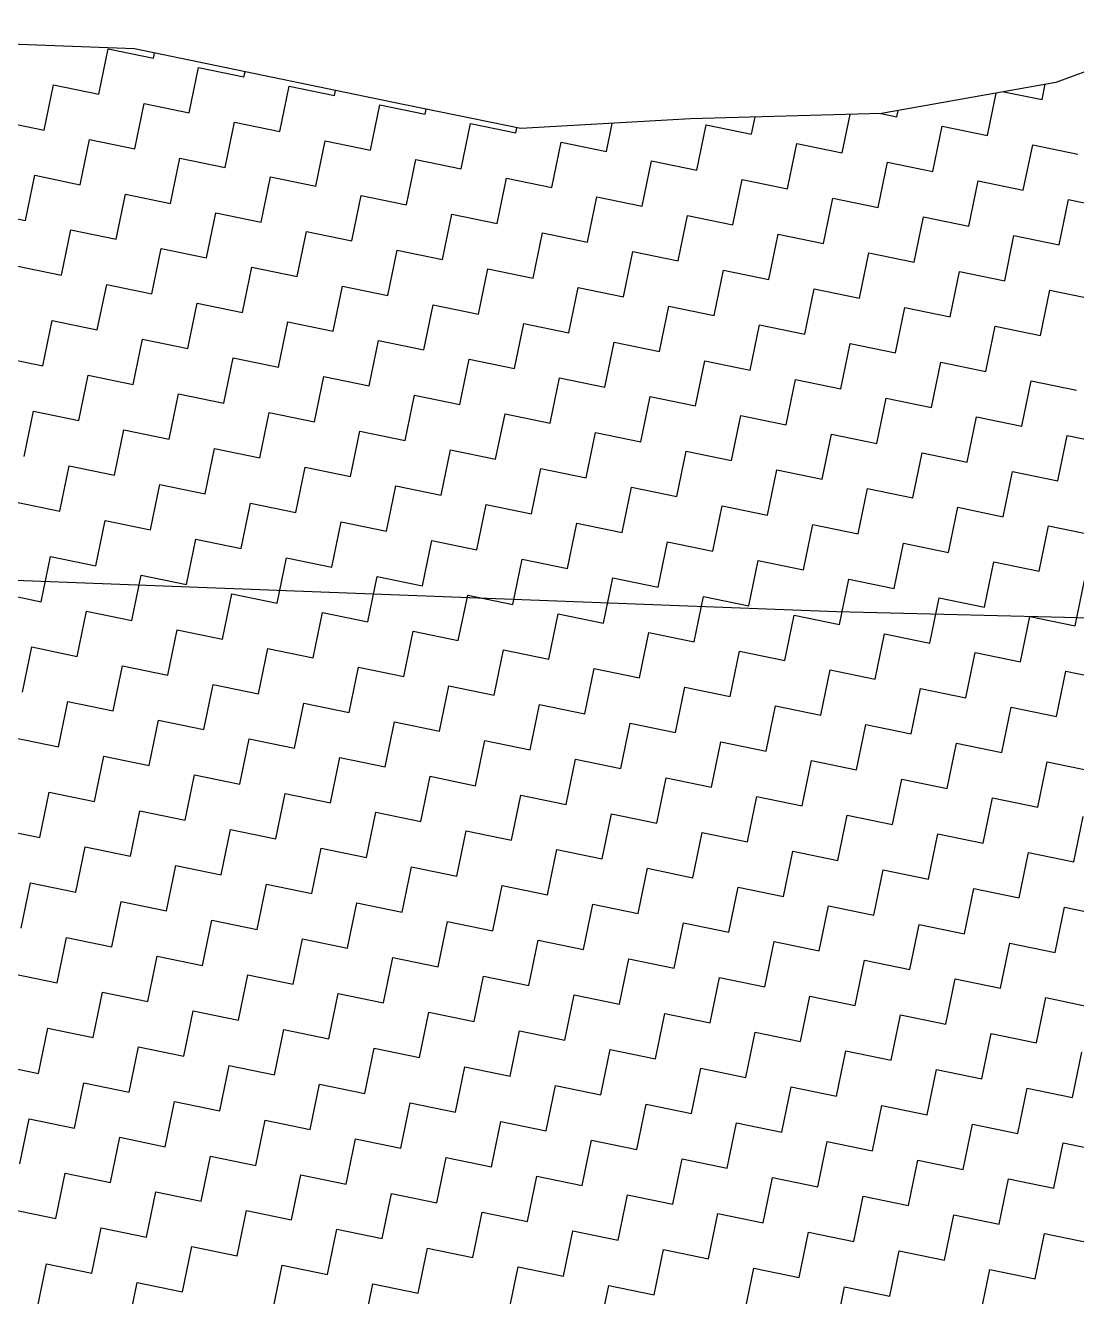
# Model space of a CAD drawing. Header units: metres. Extents: x 280043 to 281054, y 2047152 to 2048652.
# Drawn here: x 280685.2 to 280741.4, y 2048177.3 to 2048245.4 of the extents above; entities that cross this region are included whole.
import ezdxf

# ---------------------------------------------------------------- set-up
doc = ezdxf.new("R2010")
doc.units = ezdxf.units.M
doc.layers.add('POLY_HATCH', color=12, linetype='Continuous')
doc.layers.add('POLY_PARCEL', color=6, linetype='Continuous')

msp = doc.modelspace()

# ---------------------------------------------------------------- linework, layer by layer
at = {"layer": 'POLY_HATCH'}
for p, q in [((280748.742, 2048245.359), (280740.331, 2048242.307)), ((280691.016, 2048244.097), (280683.889, 2048244.37)), ((280697.907, 2048242.677), (280691.016, 2048244.097)), ((280704.797, 2048241.256), (280697.907, 2048242.677)), ((280740.331, 2048242.307), (280731.008, 2048240.639)), ((280711.688, 2048239.836), (280704.797, 2048241.256)), ((280731.008, 2048240.639), (280720.774, 2048240.356)), ((280720.774, 2048240.356), (280711.688, 2048239.836))]:
    msp.add_line(p, q, dxfattribs=at)
at = {"layer": 'POLY_HATCH', "linetype": 'Continuous'}
for p, q in [((280689.097, 2048241.684), (280689.597, 2048244.109)), ((280689.597, 2048244.109), (280692.022, 2048243.609)), ((280692.022, 2048243.609), (280692.077, 2048243.878)), ((280693.947, 2048240.684), (280694.447, 2048243.109)), ((280694.447, 2048243.109), (280696.872, 2048242.609)), ((280696.872, 2048242.609), (280696.928, 2048242.879)), ((280686.172, 2048239.759), (280686.672, 2048242.184)), ((280686.672, 2048242.184), (280689.097, 2048241.684)), ((280698.797, 2048239.684), (280699.297, 2048242.109)), ((280699.297, 2048242.109), (280701.722, 2048241.609)), ((280739.598, 2048241.386), (280739.767, 2048242.206)), ((280701.722, 2048241.609), (280701.778, 2048241.879)), ((280736.673, 2048239.461), (280737.142, 2048241.737)), ((280737.547, 2048241.809), (280739.598, 2048241.386)), ((280691.022, 2048238.759), (280691.522, 2048241.184)), ((280691.522, 2048241.184), (280693.947, 2048240.684)), ((280703.647, 2048238.684), (280704.147, 2048241.11)), ((280704.147, 2048241.11), (280706.572, 2048240.61)), ((280706.572, 2048240.61), (280706.628, 2048240.879)), ((280730.963, 2048240.638), (280731.823, 2048240.461)), ((280731.823, 2048240.461), (280731.892, 2048240.797)), ((280683.747, 2048240.259), (280686.172, 2048239.759)), ((280695.872, 2048237.759), (280696.372, 2048240.184)), ((280696.372, 2048240.184), (280698.797, 2048239.684)), ((280708.498, 2048237.685), (280708.997, 2048240.11)), ((280708.997, 2048240.11), (280711.423, 2048239.61)), ((280716.273, 2048238.61), (280716.583, 2048240.116)), ((280721.123, 2048237.61), (280721.623, 2048240.035)), ((280721.623, 2048240.035), (280724.048, 2048239.535)), ((280724.048, 2048239.535), (280724.237, 2048240.452)), ((280728.898, 2048238.536), (280729.322, 2048240.593)), ((280733.748, 2048237.536), (280734.248, 2048239.961)), ((280734.248, 2048239.961), (280736.673, 2048239.461)), ((280688.097, 2048236.834), (280688.597, 2048239.259)), ((280688.597, 2048239.259), (280691.022, 2048238.759)), ((280711.423, 2048239.61), (280711.478, 2048239.879)), ((280700.722, 2048236.759), (280701.222, 2048239.184)), ((280701.222, 2048239.184), (280703.647, 2048238.684)), ((280713.348, 2048236.685), (280713.848, 2048239.11)), ((280713.848, 2048239.11), (280716.273, 2048238.61)), ((280725.973, 2048236.61), (280726.473, 2048239.035)), ((280726.473, 2048239.035), (280728.898, 2048238.536)), ((280738.598, 2048236.536), (280739.098, 2048238.961)), ((280739.098, 2048238.961), (280741.523, 2048238.461)), ((280692.947, 2048235.834), (280693.447, 2048238.259)), ((280693.447, 2048238.259), (280695.872, 2048237.759)), ((280705.573, 2048235.759), (280706.072, 2048238.185)), ((280706.072, 2048238.185), (280708.498, 2048237.685)), ((280718.198, 2048235.685), (280718.698, 2048238.11)), ((280718.698, 2048238.11), (280721.123, 2048237.61)), ((280730.823, 2048235.611), (280731.323, 2048238.036)), ((280731.323, 2048238.036), (280733.748, 2048237.536)), ((280685.172, 2048234.909), (280685.672, 2048237.334)), ((280685.672, 2048237.334), (280688.097, 2048236.834)), ((280697.797, 2048234.834), (280698.297, 2048237.259)), ((280698.297, 2048237.259), (280700.722, 2048236.759)), ((280710.423, 2048234.76), (280710.923, 2048237.185)), ((280710.923, 2048237.185), (280713.348, 2048236.685)), ((280723.048, 2048234.685), (280723.548, 2048237.11)), ((280723.548, 2048237.11), (280725.973, 2048236.61)), ((280735.673, 2048234.611), (280736.173, 2048237.036)), ((280736.173, 2048237.036), (280738.598, 2048236.536)), ((280690.022, 2048233.909), (280690.522, 2048236.334)), ((280690.522, 2048236.334), (280692.947, 2048235.834)), ((280702.648, 2048233.834), (280703.147, 2048236.259)), ((280703.147, 2048236.259), (280705.573, 2048235.759)), ((280715.273, 2048233.76), (280715.773, 2048236.185)), ((280715.773, 2048236.185), (280718.198, 2048235.685)), ((280727.898, 2048233.685), (280728.398, 2048236.11)), ((280728.398, 2048236.11), (280730.823, 2048235.611)), ((280740.523, 2048233.611), (280741.023, 2048236.036)), ((280741.023, 2048236.036), (280743.448, 2048235.536)), ((280682.747, 2048235.408), (280685.172, 2048234.909)), ((280694.872, 2048232.909), (280695.372, 2048235.334)), ((280695.372, 2048235.334), (280697.797, 2048234.834)), ((280707.498, 2048232.834), (280707.998, 2048235.26)), ((280707.998, 2048235.26), (280710.423, 2048234.76)), ((280720.123, 2048232.76), (280720.623, 2048235.185)), ((280720.623, 2048235.185), (280723.048, 2048234.685)), ((280732.748, 2048232.686), (280733.248, 2048235.111)), ((280733.248, 2048235.111), (280735.673, 2048234.611)), ((280687.097, 2048231.984), (280687.597, 2048234.409)), ((280687.597, 2048234.409), (280690.022, 2048233.909)), ((280699.723, 2048231.909), (280700.222, 2048234.334)), ((280700.222, 2048234.334), (280702.648, 2048233.834)), ((280712.348, 2048231.835), (280712.848, 2048234.26)), ((280712.848, 2048234.26), (280715.273, 2048233.76)), ((280724.973, 2048231.76), (280725.473, 2048234.185)), ((280725.473, 2048234.185), (280727.898, 2048233.685)), ((280737.599, 2048231.686), (280738.098, 2048234.111)), ((280738.098, 2048234.111), (280740.523, 2048233.611)), ((280691.947, 2048230.984), (280692.447, 2048233.409)), ((280692.447, 2048233.409), (280694.872, 2048232.909)), ((280704.573, 2048230.909), (280705.073, 2048233.334)), ((280705.073, 2048233.334), (280707.498, 2048232.834)), ((280717.198, 2048230.835), (280717.698, 2048233.26)), ((280717.698, 2048233.26), (280720.123, 2048232.76)), ((280729.823, 2048230.76), (280730.323, 2048233.186)), ((280730.323, 2048233.186), (280732.748, 2048232.686)), ((280684.672, 2048232.483), (280687.097, 2048231.984)), ((280696.798, 2048229.984), (280697.297, 2048232.409)), ((280697.297, 2048232.409), (280699.723, 2048231.909)), ((280709.423, 2048229.91), (280709.923, 2048232.335)), ((280709.923, 2048232.335), (280712.348, 2048231.835)), ((280722.048, 2048229.835), (280722.548, 2048232.26)), ((280722.548, 2048232.26), (280724.973, 2048231.76)), ((280734.674, 2048229.761), (280735.173, 2048232.186)), ((280735.173, 2048232.186), (280737.599, 2048231.686)), ((280689.022, 2048229.059), (280689.522, 2048231.484)), ((280689.522, 2048231.484), (280691.947, 2048230.984)), ((280701.648, 2048228.984), (280702.148, 2048231.409)), ((280702.148, 2048231.409), (280704.573, 2048230.909)), ((280714.273, 2048228.91), (280714.773, 2048231.335)), ((280714.773, 2048231.335), (280717.198, 2048230.835)), ((280726.898, 2048228.835), (280727.398, 2048231.26)), ((280727.398, 2048231.26), (280729.823, 2048230.76)), ((280739.524, 2048228.761), (280740.024, 2048231.186)), ((280740.024, 2048231.186), (280742.449, 2048230.686)), ((280693.873, 2048228.059), (280694.373, 2048230.484)), ((280694.373, 2048230.484), (280696.798, 2048229.984)), ((280706.498, 2048227.984), (280706.998, 2048230.409)), ((280706.998, 2048230.409), (280709.423, 2048229.91)), ((280719.123, 2048227.91), (280719.623, 2048230.335)), ((280719.623, 2048230.335), (280722.048, 2048229.835)), ((280731.749, 2048227.835), (280732.248, 2048230.261)), ((280732.248, 2048230.261), (280734.674, 2048229.761)), ((280686.097, 2048227.133), (280686.597, 2048229.558)), ((280686.597, 2048229.558), (280689.022, 2048229.059)), ((280698.723, 2048227.059), (280699.223, 2048229.484)), ((280699.223, 2048229.484), (280701.648, 2048228.984)), ((280711.348, 2048226.985), (280711.848, 2048229.41)), ((280711.848, 2048229.41), (280714.273, 2048228.91)), ((280723.973, 2048226.91), (280724.473, 2048229.335)), ((280724.473, 2048229.335), (280726.898, 2048228.835)), ((280736.599, 2048226.836), (280737.099, 2048229.261)), ((280737.099, 2048229.261), (280739.524, 2048228.761)), ((280690.948, 2048226.134), (280691.448, 2048228.559)), ((280691.448, 2048228.559), (280693.873, 2048228.059)), ((280703.573, 2048226.059), (280704.073, 2048228.484)), ((280704.073, 2048228.484), (280706.498, 2048227.984)), ((280716.198, 2048225.985), (280716.698, 2048228.41)), ((280716.698, 2048228.41), (280719.123, 2048227.91)), ((280728.824, 2048225.91), (280729.323, 2048228.335)), ((280729.323, 2048228.335), (280731.749, 2048227.835)), ((280683.672, 2048227.633), (280686.097, 2048227.133)), ((280695.798, 2048225.134), (280696.298, 2048227.559)), ((280696.298, 2048227.559), (280698.723, 2048227.059)), ((280708.423, 2048225.059), (280708.923, 2048227.484)), ((280708.923, 2048227.484), (280711.348, 2048226.985)), ((280721.048, 2048224.985), (280721.548, 2048227.41)), ((280721.548, 2048227.41), (280723.973, 2048226.91)), ((280733.674, 2048224.91), (280734.174, 2048227.336)), ((280734.174, 2048227.336), (280736.599, 2048226.836)), ((280688.023, 2048224.208), (280688.523, 2048226.633)), ((280688.523, 2048226.633), (280690.948, 2048226.134)), ((280700.648, 2048224.134), (280701.148, 2048226.559)), ((280701.148, 2048226.559), (280703.573, 2048226.059)), ((280713.273, 2048224.06), (280713.773, 2048226.485)), ((280713.773, 2048226.485), (280716.198, 2048225.985)), ((280725.899, 2048223.985), (280726.398, 2048226.41)), ((280726.398, 2048226.41), (280728.824, 2048225.91)), ((280738.524, 2048223.911), (280739.024, 2048226.336)), ((280739.024, 2048226.336), (280741.449, 2048225.836)), ((280692.873, 2048223.209), (280693.373, 2048225.634)), ((280693.373, 2048225.634), (280695.798, 2048225.134)), ((280705.498, 2048223.134), (280705.998, 2048225.559)), ((280705.998, 2048225.559), (280708.423, 2048225.059)), ((280718.123, 2048223.06), (280718.623, 2048225.485)), ((280718.623, 2048225.485), (280721.048, 2048224.985)), ((280730.749, 2048222.985), (280731.249, 2048225.41)), ((280731.249, 2048225.41), (280733.674, 2048224.91)), ((280685.098, 2048222.283), (280685.598, 2048224.708)), ((280685.598, 2048224.708), (280688.023, 2048224.208)), ((280697.723, 2048222.209), (280698.223, 2048224.634)), ((280698.223, 2048224.634), (280700.648, 2048224.134)), ((280710.348, 2048222.134), (280710.848, 2048224.559)), ((280710.848, 2048224.559), (280713.273, 2048224.06)), ((280722.974, 2048222.06), (280723.473, 2048224.485)), ((280723.473, 2048224.485), (280725.899, 2048223.985)), ((280735.599, 2048221.985), (280736.099, 2048224.411)), ((280736.099, 2048224.411), (280738.524, 2048223.911)), ((280689.948, 2048221.283), (280690.448, 2048223.709)), ((280690.448, 2048223.709), (280692.873, 2048223.209)), ((280702.573, 2048221.209), (280703.073, 2048223.634)), ((280703.073, 2048223.634), (280705.498, 2048223.134)), ((280715.198, 2048221.135), (280715.698, 2048223.56)), ((280715.698, 2048223.56), (280718.123, 2048223.06)), ((280727.824, 2048221.06), (280728.324, 2048223.485)), ((280728.324, 2048223.485), (280730.749, 2048222.985)), ((280740.449, 2048220.986), (280740.949, 2048223.411)), ((280740.949, 2048223.411), (280743.374, 2048222.911)), ((280694.798, 2048220.284), (280695.298, 2048222.709)), ((280695.298, 2048222.709), (280697.723, 2048222.209)), ((280707.423, 2048220.209), (280707.923, 2048222.634)), ((280707.923, 2048222.634), (280710.348, 2048222.134)), ((280720.049, 2048220.135), (280720.548, 2048222.56)), ((280720.548, 2048222.56), (280722.974, 2048222.06)), ((280732.674, 2048220.06), (280733.174, 2048222.485)), ((280733.174, 2048222.485), (280735.599, 2048221.985)), ((280687.023, 2048219.358), (280687.523, 2048221.783)), ((280687.523, 2048221.783), (280689.948, 2048221.283)), ((280699.648, 2048219.284), (280700.148, 2048221.709)), ((280700.148, 2048221.709), (280702.573, 2048221.209)), ((280712.273, 2048219.209), (280712.773, 2048221.634)), ((280712.773, 2048221.634), (280715.198, 2048221.135)), ((280724.899, 2048219.135), (280725.399, 2048221.56)), ((280725.399, 2048221.56), (280727.824, 2048221.06)), ((280737.524, 2048219.06), (280738.024, 2048221.486)), ((280738.024, 2048221.486), (280740.449, 2048220.986)), ((280691.873, 2048218.358), (280692.373, 2048220.784)), ((280692.373, 2048220.784), (280694.798, 2048220.284)), ((280704.498, 2048218.284), (280704.998, 2048220.709)), ((280704.998, 2048220.709), (280707.423, 2048220.209)), ((280717.124, 2048218.21), (280717.624, 2048220.635)), ((280717.624, 2048220.635), (280720.049, 2048220.135)), ((280729.749, 2048218.135), (280730.249, 2048220.56)), ((280730.249, 2048220.56), (280732.674, 2048220.06)), ((280684.598, 2048219.858), (280687.023, 2048219.358)), ((280696.723, 2048217.359), (280697.223, 2048219.784)), ((280697.223, 2048219.784), (280699.648, 2048219.284)), ((280709.348, 2048217.284), (280709.848, 2048219.709)), ((280709.848, 2048219.709), (280712.273, 2048219.209)), ((280721.974, 2048217.21), (280722.474, 2048219.635)), ((280722.474, 2048219.635), (280724.899, 2048219.135)), ((280734.599, 2048217.135), (280735.099, 2048219.56)), ((280735.099, 2048219.56), (280737.524, 2048219.06)), ((280688.948, 2048216.433), (280689.448, 2048218.858)), ((280689.448, 2048218.858), (280691.873, 2048218.358)), ((280701.573, 2048216.359), (280702.073, 2048218.784)), ((280702.073, 2048218.784), (280704.498, 2048218.284)), ((280714.199, 2048216.284), (280714.699, 2048218.709)), ((280714.699, 2048218.709), (280717.124, 2048218.21)), ((280726.824, 2048216.21), (280727.324, 2048218.635)), ((280727.324, 2048218.635), (280729.749, 2048218.135)), ((280739.449, 2048216.136), (280739.949, 2048218.561)), ((280739.949, 2048218.561), (280742.374, 2048218.061)), ((280693.798, 2048215.433), (280694.298, 2048217.859)), ((280694.298, 2048217.859), (280696.723, 2048217.359)), ((280706.423, 2048215.359), (280706.923, 2048217.784)), ((280706.923, 2048217.784), (280709.348, 2048217.284)), ((280719.049, 2048215.285), (280719.549, 2048217.71)), ((280719.549, 2048217.71), (280721.974, 2048217.21)), ((280731.674, 2048215.21), (280732.174, 2048217.635)), ((280732.174, 2048217.635), (280734.599, 2048217.135)), ((280686.023, 2048214.508), (280686.523, 2048216.933)), ((280686.523, 2048216.933), (280688.948, 2048216.433)), ((280698.648, 2048214.434), (280699.148, 2048216.859)), ((280699.148, 2048216.859), (280701.573, 2048216.359)), ((280711.274, 2048214.359), (280711.774, 2048216.784)), ((280711.774, 2048216.784), (280714.199, 2048216.284)), ((280723.899, 2048214.285), (280724.399, 2048216.71)), ((280724.399, 2048216.71), (280726.824, 2048216.21)), ((280736.524, 2048214.21), (280737.024, 2048216.635)), ((280737.024, 2048216.635), (280739.449, 2048216.136)), ((280690.873, 2048213.508), (280691.373, 2048215.933)), ((280691.373, 2048215.933), (280693.798, 2048215.433)), ((280703.498, 2048213.434), (280703.998, 2048215.859)), ((280703.998, 2048215.859), (280706.423, 2048215.359)), ((280716.124, 2048213.359), (280716.624, 2048215.784)), ((280716.624, 2048215.784), (280719.049, 2048215.285)), ((280728.749, 2048213.285), (280729.249, 2048215.71)), ((280729.249, 2048215.71), (280731.674, 2048215.21)), ((280741.374, 2048213.211), (280741.874, 2048215.636)), ((280683.598, 2048215.008), (280686.023, 2048214.508)), ((280695.723, 2048212.508), (280696.223, 2048214.934)), ((280696.223, 2048214.934), (280698.648, 2048214.434)), ((280708.349, 2048212.434), (280708.849, 2048214.859)), ((280708.849, 2048214.859), (280711.274, 2048214.359)), ((280720.974, 2048212.36), (280721.474, 2048214.785)), ((280721.474, 2048214.785), (280723.899, 2048214.285)), ((280733.599, 2048212.285), (280734.099, 2048214.71)), ((280734.099, 2048214.71), (280736.524, 2048214.21)), ((280687.948, 2048211.583), (280688.448, 2048214.008)), ((280688.448, 2048214.008), (280690.873, 2048213.508)), ((280700.574, 2048211.509), (280701.073, 2048213.934)), ((280701.073, 2048213.934), (280703.498, 2048213.434)), ((280713.199, 2048211.434), (280713.699, 2048213.859)), ((280713.699, 2048213.859), (280716.124, 2048213.359)), ((280725.824, 2048211.36), (280726.324, 2048213.785)), ((280726.324, 2048213.785), (280728.749, 2048213.285)), ((280738.449, 2048211.285), (280738.949, 2048213.71)), ((280738.949, 2048213.71), (280741.374, 2048213.211)), ((280692.798, 2048210.583), (280693.298, 2048213.008)), ((280693.298, 2048213.008), (280695.723, 2048212.508)), ((280705.424, 2048210.509), (280705.924, 2048212.934)), ((280705.924, 2048212.934), (280708.349, 2048212.434)), ((280718.049, 2048210.434), (280718.549, 2048212.859)), ((280718.549, 2048212.859), (280720.974, 2048212.36)), ((280730.674, 2048210.36), (280731.174, 2048212.785)), ((280731.174, 2048212.785), (280733.599, 2048212.285)), ((280685.023, 2048209.658), (280685.523, 2048212.083)), ((280685.523, 2048212.083), (280687.948, 2048211.583)), ((280697.649, 2048209.583), (280698.148, 2048212.009)), ((280698.148, 2048212.009), (280700.574, 2048211.509)), ((280710.274, 2048209.509), (280710.774, 2048211.934)), ((280710.774, 2048211.934), (280713.199, 2048211.434)), ((280722.899, 2048209.435), (280723.399, 2048211.86)), ((280723.399, 2048211.86), (280725.824, 2048211.36)), ((280735.524, 2048209.36), (280736.024, 2048211.785)), ((280736.024, 2048211.785), (280738.449, 2048211.285)), ((280689.873, 2048208.658), (280690.373, 2048211.083)), ((280690.373, 2048211.083), (280692.798, 2048210.583)), ((280702.499, 2048208.584), (280702.999, 2048211.009)), ((280702.999, 2048211.009), (280705.424, 2048210.509)), ((280715.124, 2048208.509), (280715.624, 2048210.934)), ((280715.624, 2048210.934), (280718.049, 2048210.434)), ((280727.749, 2048208.435), (280728.249, 2048210.86)), ((280728.249, 2048210.86), (280730.674, 2048210.36)), ((280740.375, 2048208.36), (280740.875, 2048210.785)), ((280740.875, 2048210.785), (280743.3, 2048210.286)), ((280694.724, 2048207.658), (280695.223, 2048210.083)), ((280695.223, 2048210.083), (280697.649, 2048209.583)), ((280707.349, 2048207.584), (280707.849, 2048210.009)), ((280707.849, 2048210.009), (280710.274, 2048209.509)), ((280719.974, 2048207.509), (280720.474, 2048209.935)), ((280720.474, 2048209.935), (280722.899, 2048209.435)), ((280732.599, 2048207.435), (280733.099, 2048209.86)), ((280733.099, 2048209.86), (280735.524, 2048209.36)), ((280686.948, 2048206.733), (280687.448, 2048209.158)), ((280687.448, 2048209.158), (280689.873, 2048208.658)), ((280699.574, 2048206.658), (280700.074, 2048209.084)), ((280700.074, 2048209.084), (280702.499, 2048208.584)), ((280712.199, 2048206.584), (280712.699, 2048209.009)), ((280712.699, 2048209.009), (280715.124, 2048208.509)), ((280724.824, 2048206.51), (280725.324, 2048208.935)), ((280725.324, 2048208.935), (280727.749, 2048208.435)), ((280737.45, 2048206.435), (280737.95, 2048208.86)), ((280737.95, 2048208.86), (280740.375, 2048208.36)), ((280691.799, 2048205.733), (280692.298, 2048208.158)), ((280692.298, 2048208.158), (280694.724, 2048207.658)), ((280704.424, 2048205.659), (280704.924, 2048208.084)), ((280704.924, 2048208.084), (280707.349, 2048207.584)), ((280717.049, 2048205.584), (280717.549, 2048208.009)), ((280717.549, 2048208.009), (280719.974, 2048207.509)), ((280729.674, 2048205.51), (280730.174, 2048207.935)), ((280730.174, 2048207.935), (280732.599, 2048207.435)), ((280684.523, 2048207.233), (280686.948, 2048206.733)), ((280696.649, 2048204.733), (280697.149, 2048207.158)), ((280697.149, 2048207.158), (280699.574, 2048206.658)), ((280709.274, 2048204.659), (280709.774, 2048207.084)), ((280709.774, 2048207.084), (280712.199, 2048206.584)), ((280721.899, 2048204.584), (280722.399, 2048207.01)), ((280722.399, 2048207.01), (280724.824, 2048206.51)), ((280734.525, 2048204.51), (280735.025, 2048206.935)), ((280735.025, 2048206.935), (280737.45, 2048206.435)), ((280688.874, 2048203.808), (280689.373, 2048206.233)), ((280689.373, 2048206.233), (280691.799, 2048205.733)), ((280701.499, 2048203.734), (280701.999, 2048206.159)), ((280701.999, 2048206.159), (280704.424, 2048205.659)), ((280714.124, 2048203.659), (280714.624, 2048206.084)), ((280714.624, 2048206.084), (280717.049, 2048205.584)), ((280726.749, 2048203.585), (280727.249, 2048206.01)), ((280727.249, 2048206.01), (280729.674, 2048205.51)), ((280739.375, 2048203.51), (280739.875, 2048205.935)), ((280739.875, 2048205.935), (280742.3, 2048205.435)), ((280693.724, 2048202.808), (280694.224, 2048205.233)), ((280694.224, 2048205.233), (280696.649, 2048204.733)), ((280706.349, 2048202.734), (280706.849, 2048205.159)), ((280706.849, 2048205.159), (280709.274, 2048204.659)), ((280718.974, 2048202.659), (280719.474, 2048205.084)), ((280719.474, 2048205.084), (280721.899, 2048204.584)), ((280731.6, 2048202.585), (280732.1, 2048205.01)), ((280732.1, 2048205.01), (280734.525, 2048204.51)), ((280685.949, 2048201.883), (280686.448, 2048204.308)), ((280686.448, 2048204.308), (280688.874, 2048203.808)), ((280698.574, 2048201.808), (280699.074, 2048204.233)), ((280699.074, 2048204.233), (280701.499, 2048203.734)), ((280711.199, 2048201.734), (280711.699, 2048204.159)), ((280711.699, 2048204.159), (280714.124, 2048203.659)), ((280723.825, 2048201.659), (280724.324, 2048204.085)), ((280724.324, 2048204.085), (280726.749, 2048203.585)), ((280736.45, 2048201.585), (280736.95, 2048204.01)), ((280736.95, 2048204.01), (280739.375, 2048203.51)), ((280690.799, 2048200.883), (280691.299, 2048203.308)), ((280691.299, 2048203.308), (280693.724, 2048202.808)), ((280703.424, 2048200.809), (280703.924, 2048203.234)), ((280703.924, 2048203.234), (280706.349, 2048202.734)), ((280716.049, 2048200.734), (280716.549, 2048203.159)), ((280716.549, 2048203.159), (280718.974, 2048202.659)), ((280728.675, 2048200.66), (280729.175, 2048203.085)), ((280729.175, 2048203.085), (280731.6, 2048202.585)), ((280741.3, 2048200.585), (280741.8, 2048203.01)), ((280683.523, 2048202.383), (280685.949, 2048201.883)), ((280695.649, 2048199.883), (280696.149, 2048202.308)), ((280696.149, 2048202.308), (280698.574, 2048201.808)), ((280708.274, 2048199.809), (280708.774, 2048202.234)), ((280708.774, 2048202.234), (280711.199, 2048201.734)), ((280720.9, 2048199.734), (280721.399, 2048202.159)), ((280721.399, 2048202.159), (280723.825, 2048201.659)), ((280733.525, 2048199.66), (280734.025, 2048202.085)), ((280734.025, 2048202.085), (280736.45, 2048201.585)), ((280687.874, 2048198.958), (280688.374, 2048201.383)), ((280688.374, 2048201.383), (280690.799, 2048200.883)), ((280700.499, 2048198.883), (280700.999, 2048201.308)), ((280700.999, 2048201.308), (280703.424, 2048200.809)), ((280713.124, 2048198.809), (280713.624, 2048201.234)), ((280713.624, 2048201.234), (280716.049, 2048200.734)), ((280725.75, 2048198.734), (280726.25, 2048201.16)), ((280726.25, 2048201.16), (280728.675, 2048200.66)), ((280738.375, 2048198.66), (280738.875, 2048201.085)), ((280738.875, 2048201.085), (280741.3, 2048200.585)), ((280692.724, 2048197.958), (280693.224, 2048200.383)), ((280693.224, 2048200.383), (280695.649, 2048199.883)), ((280705.349, 2048197.884), (280705.849, 2048200.309)), ((280705.849, 2048200.309), (280708.274, 2048199.809)), ((280717.975, 2048197.809), (280718.474, 2048200.234)), ((280718.474, 2048200.234), (280720.9, 2048199.734)), ((280730.6, 2048197.735), (280731.1, 2048200.16)), ((280731.1, 2048200.16), (280733.525, 2048199.66)), ((280684.949, 2048197.033), (280685.449, 2048199.458)), ((280685.449, 2048199.458), (280687.874, 2048198.958)), ((280697.574, 2048196.958), (280698.074, 2048199.383)), ((280698.074, 2048199.383), (280700.499, 2048198.883)), ((280710.199, 2048196.884), (280710.699, 2048199.309)), ((280710.699, 2048199.309), (280713.124, 2048198.809)), ((280722.825, 2048196.809), (280723.325, 2048199.234)), ((280723.325, 2048199.234), (280725.75, 2048198.734)), ((280735.45, 2048196.735), (280735.95, 2048199.16)), ((280735.95, 2048199.16), (280738.375, 2048198.66)), ((280689.799, 2048196.033), (280690.299, 2048198.458)), ((280690.299, 2048198.458), (280692.724, 2048197.958)), ((280702.424, 2048195.958), (280702.924, 2048198.383)), ((280702.924, 2048198.383), (280705.349, 2048197.884)), ((280715.05, 2048195.884), (280715.549, 2048198.309)), ((280715.549, 2048198.309), (280717.975, 2048197.809)), ((280727.675, 2048195.809), (280728.175, 2048198.235)), ((280728.175, 2048198.235), (280730.6, 2048197.735)), ((280740.3, 2048195.735), (280740.8, 2048198.16)), ((280740.8, 2048198.16), (280743.225, 2048197.66)), ((280694.649, 2048195.033), (280695.149, 2048197.458)), ((280695.149, 2048197.458), (280697.574, 2048196.958)), ((280707.274, 2048194.959), (280707.774, 2048197.384)), ((280707.774, 2048197.384), (280710.199, 2048196.884)), ((280719.9, 2048194.884), (280720.4, 2048197.309)), ((280720.4, 2048197.309), (280722.825, 2048196.809)), ((280732.525, 2048194.81), (280733.025, 2048197.235)), ((280733.025, 2048197.235), (280735.45, 2048196.735)), ((280686.874, 2048194.108), (280687.374, 2048196.533)), ((280687.374, 2048196.533), (280689.799, 2048196.033)), ((280699.499, 2048194.033), (280699.999, 2048196.458)), ((280699.999, 2048196.458), (280702.424, 2048195.958)), ((280712.125, 2048193.959), (280712.624, 2048196.384)), ((280712.624, 2048196.384), (280715.05, 2048195.884)), ((280724.75, 2048193.884), (280725.25, 2048196.309)), ((280725.25, 2048196.309), (280727.675, 2048195.809)), ((280737.375, 2048193.81), (280737.875, 2048196.235)), ((280737.875, 2048196.235), (280740.3, 2048195.735)), ((280691.724, 2048193.108), (280692.224, 2048195.533)), ((280692.224, 2048195.533), (280694.649, 2048195.033)), ((280704.349, 2048193.033), (280704.849, 2048195.458)), ((280704.849, 2048195.458), (280707.274, 2048194.959)), ((280716.975, 2048192.959), (280717.475, 2048195.384)), ((280717.475, 2048195.384), (280719.9, 2048194.884)), ((280729.6, 2048192.885), (280730.1, 2048195.31)), ((280730.1, 2048195.31), (280732.525, 2048194.81)), ((280684.449, 2048194.608), (280686.874, 2048194.108)), ((280696.574, 2048192.108), (280697.074, 2048194.533)), ((280697.074, 2048194.533), (280699.499, 2048194.033)), ((280709.2, 2048192.034), (280709.699, 2048194.459)), ((280709.699, 2048194.459), (280712.125, 2048193.959)), ((280721.825, 2048191.959), (280722.325, 2048194.384)), ((280722.325, 2048194.384), (280724.75, 2048193.884)), ((280734.45, 2048191.885), (280734.95, 2048194.31)), ((280734.95, 2048194.31), (280737.375, 2048193.81)), ((280688.799, 2048191.183), (280689.299, 2048193.608)), ((280689.299, 2048193.608), (280691.724, 2048193.108)), ((280701.424, 2048191.108), (280701.924, 2048193.533)), ((280701.924, 2048193.533), (280704.349, 2048193.033)), ((280714.05, 2048191.034), (280714.55, 2048193.459)), ((280714.55, 2048193.459), (280716.975, 2048192.959)), ((280726.675, 2048190.959), (280727.175, 2048193.384)), ((280727.175, 2048193.384), (280729.6, 2048192.885)), ((280739.3, 2048190.885), (280739.8, 2048193.31)), ((280739.8, 2048193.31), (280742.225, 2048192.81)), ((280693.649, 2048190.183), (280694.149, 2048192.608)), ((280694.149, 2048192.608), (280696.574, 2048192.108)), ((280706.275, 2048190.108), (280706.774, 2048192.533)), ((280706.774, 2048192.533), (280709.2, 2048192.034)), ((280718.9, 2048190.034), (280719.4, 2048192.459)), ((280719.4, 2048192.459), (280721.825, 2048191.959)), ((280731.525, 2048189.96), (280732.025, 2048192.385)), ((280732.025, 2048192.385), (280734.45, 2048191.885)), ((280685.874, 2048189.257), (280686.374, 2048191.683)), ((280686.374, 2048191.683), (280688.799, 2048191.183)), ((280698.499, 2048189.183), (280698.999, 2048191.608)), ((280698.999, 2048191.608), (280701.424, 2048191.108)), ((280711.125, 2048189.109), (280711.625, 2048191.534)), ((280711.625, 2048191.534), (280714.05, 2048191.034)), ((280723.75, 2048189.034), (280724.25, 2048191.459)), ((280724.25, 2048191.459), (280726.675, 2048190.959)), ((280736.375, 2048188.96), (280736.875, 2048191.385)), ((280736.875, 2048191.385), (280739.3, 2048190.885)), ((280690.724, 2048188.258), (280691.224, 2048190.683)), ((280691.224, 2048190.683), (280693.649, 2048190.183)), ((280703.35, 2048188.183), (280703.85, 2048190.608)), ((280703.85, 2048190.608), (280706.275, 2048190.108)), ((280715.975, 2048188.109), (280716.475, 2048190.534)), ((280716.475, 2048190.534), (280718.9, 2048190.034)), ((280728.6, 2048188.034), (280729.1, 2048190.459)), ((280729.1, 2048190.459), (280731.525, 2048189.96)), ((280741.226, 2048187.96), (280741.725, 2048190.385)), ((280683.449, 2048189.757), (280685.874, 2048189.257)), ((280695.574, 2048187.258), (280696.074, 2048189.683)), ((280696.074, 2048189.683), (280698.499, 2048189.183)), ((280708.2, 2048187.183), (280708.7, 2048189.608)), ((280708.7, 2048189.608), (280711.125, 2048189.109)), ((280720.825, 2048187.109), (280721.325, 2048189.534)), ((280721.325, 2048189.534), (280723.75, 2048189.034)), ((280733.45, 2048187.035), (280733.95, 2048189.46)), ((280733.95, 2048189.46), (280736.375, 2048188.96)), ((280687.799, 2048186.332), (280688.299, 2048188.758)), ((280688.299, 2048188.758), (280690.724, 2048188.258)), ((280700.425, 2048186.258), (280700.925, 2048188.683)), ((280700.925, 2048188.683), (280703.35, 2048188.183)), ((280713.05, 2048186.184), (280713.55, 2048188.609)), ((280713.55, 2048188.609), (280715.975, 2048188.109)), ((280725.675, 2048186.109), (280726.175, 2048188.534)), ((280726.175, 2048188.534), (280728.6, 2048188.034)), ((280738.301, 2048186.035), (280738.8, 2048188.46)), ((280738.8, 2048188.46), (280741.226, 2048187.96)), ((280692.649, 2048185.333), (280693.149, 2048187.758)), ((280693.149, 2048187.758), (280695.574, 2048187.258)), ((280705.275, 2048185.258), (280705.775, 2048187.683)), ((280705.775, 2048187.683), (280708.2, 2048187.183)), ((280717.9, 2048185.184), (280718.4, 2048187.609)), ((280718.4, 2048187.609), (280720.825, 2048187.109)), ((280730.525, 2048185.109), (280731.025, 2048187.534)), ((280731.025, 2048187.534), (280733.45, 2048187.035)), ((280684.874, 2048184.407), (280685.374, 2048186.832)), ((280685.374, 2048186.832), (280687.799, 2048186.332)), ((280697.5, 2048184.333), (280698, 2048186.758)), ((280698, 2048186.758), (280700.425, 2048186.258)), ((280710.125, 2048184.258), (280710.625, 2048186.684)), ((280710.625, 2048186.684), (280713.05, 2048186.184)), ((280722.75, 2048184.184), (280723.25, 2048186.609)), ((280723.25, 2048186.609), (280725.675, 2048186.109)), ((280735.376, 2048184.11), (280735.875, 2048186.535)), ((280735.875, 2048186.535), (280738.301, 2048186.035)), ((280689.724, 2048183.407), (280690.224, 2048185.833)), ((280690.224, 2048185.833), (280692.649, 2048185.333)), ((280702.35, 2048183.333), (280702.85, 2048185.758)), ((280702.85, 2048185.758), (280705.275, 2048185.258)), ((280714.975, 2048183.259), (280715.475, 2048185.684)), ((280715.475, 2048185.684), (280717.9, 2048185.184)), ((280727.6, 2048183.184), (280728.1, 2048185.609)), ((280728.1, 2048185.609), (280730.525, 2048185.109)), ((280740.226, 2048183.11), (280740.726, 2048185.535)), ((280740.726, 2048185.535), (280743.151, 2048185.035)), ((280694.575, 2048182.408), (280695.075, 2048184.833)), ((280695.075, 2048184.833), (280697.5, 2048184.333)), ((280707.2, 2048182.333), (280707.7, 2048184.758)), ((280707.7, 2048184.758), (280710.125, 2048184.258)), ((280719.825, 2048182.259), (280720.325, 2048184.684)), ((280720.325, 2048184.684), (280722.75, 2048184.184)), ((280732.451, 2048182.184), (280732.95, 2048184.609)), ((280732.95, 2048184.609), (280735.376, 2048184.11)), ((280686.8, 2048181.482), (280687.299, 2048183.907)), ((280687.299, 2048183.907), (280689.724, 2048183.407)), ((280699.425, 2048181.408), (280699.925, 2048183.833)), ((280699.925, 2048183.833), (280702.35, 2048183.333)), ((280712.05, 2048181.333), (280712.55, 2048183.759)), ((280712.55, 2048183.759), (280714.975, 2048183.259)), ((280724.675, 2048181.259), (280725.175, 2048183.684)), ((280725.175, 2048183.684), (280727.6, 2048183.184)), ((280737.301, 2048181.185), (280737.801, 2048183.61)), ((280737.801, 2048183.61), (280740.226, 2048183.11)), ((280691.65, 2048180.483), (280692.15, 2048182.908)), ((280692.15, 2048182.908), (280694.575, 2048182.408)), ((280704.275, 2048180.408), (280704.775, 2048182.833)), ((280704.775, 2048182.833), (280707.2, 2048182.333)), ((280716.9, 2048180.334), (280717.4, 2048182.759)), ((280717.4, 2048182.759), (280719.825, 2048182.259)), ((280729.526, 2048180.259), (280730.026, 2048182.684)), ((280730.026, 2048182.684), (280732.451, 2048182.184)), ((280684.374, 2048181.982), (280686.8, 2048181.482)), ((280696.5, 2048179.483), (280697, 2048181.908)), ((280697, 2048181.908), (280699.425, 2048181.408)), ((280709.125, 2048179.408), (280709.625, 2048181.833)), ((280709.625, 2048181.833), (280712.05, 2048181.333)), ((280721.75, 2048179.334), (280722.25, 2048181.759)), ((280722.25, 2048181.759), (280724.675, 2048181.259)), ((280734.376, 2048179.259), (280734.876, 2048181.684)), ((280734.876, 2048181.684), (280737.301, 2048181.185)), ((280688.725, 2048178.557), (280689.225, 2048180.982)), ((280689.225, 2048180.982), (280691.65, 2048180.483)), ((280701.35, 2048178.483), (280701.85, 2048180.908)), ((280701.85, 2048180.908), (280704.275, 2048180.408)), ((280713.975, 2048178.408), (280714.475, 2048180.834)), ((280714.475, 2048180.834), (280716.9, 2048180.334)), ((280726.601, 2048178.334), (280727.101, 2048180.759)), ((280727.101, 2048180.759), (280729.526, 2048180.259)), ((280739.226, 2048178.26), (280739.726, 2048180.685)), ((280739.726, 2048180.685), (280742.151, 2048180.185)), ((280693.575, 2048177.558), (280694.075, 2048179.983)), ((280694.075, 2048179.983), (280696.5, 2048179.483)), ((280706.2, 2048177.483), (280706.7, 2048179.908)), ((280706.7, 2048179.908), (280709.125, 2048179.408)), ((280718.825, 2048177.409), (280719.325, 2048179.834)), ((280719.325, 2048179.834), (280721.75, 2048179.334)), ((280731.451, 2048177.334), (280731.951, 2048179.759)), ((280731.951, 2048179.759), (280734.376, 2048179.259)), ((280685.8, 2048176.632), (280686.3, 2048179.057)), ((280686.3, 2048179.057), (280688.725, 2048178.557)), ((280698.425, 2048176.558), (280698.925, 2048178.983)), ((280698.925, 2048178.983), (280701.35, 2048178.483)), ((280711.05, 2048176.483), (280711.55, 2048178.908)), ((280711.55, 2048178.908), (280713.975, 2048178.408)), ((280723.676, 2048176.409), (280724.176, 2048178.834)), ((280724.176, 2048178.834), (280726.601, 2048178.334)), ((280736.301, 2048176.334), (280736.801, 2048178.759)), ((280736.801, 2048178.759), (280739.226, 2048178.26)), ((280690.65, 2048175.632), (280691.15, 2048178.057)), ((280691.15, 2048178.057), (280693.575, 2048177.558)), ((280703.275, 2048175.558), (280703.775, 2048177.983)), ((280703.775, 2048177.983), (280706.2, 2048177.483)), ((280715.9, 2048175.483), (280716.4, 2048177.909)), ((280716.4, 2048177.909), (280718.825, 2048177.409)), ((280728.526, 2048175.409), (280729.026, 2048177.834)), ((280729.026, 2048177.834), (280731.451, 2048177.334))]:
    msp.add_line(p, q, dxfattribs=at)
at = {"layer": 'POLY_PARCEL'}
for p, q in [((280660.633, 2048216.585), (280728.604, 2048213.983)), ((280728.604, 2048213.983), (280796.005, 2048212.304))]:
    msp.add_line(p, q, dxfattribs=at)

doc.saveas('drawing.dxf')
